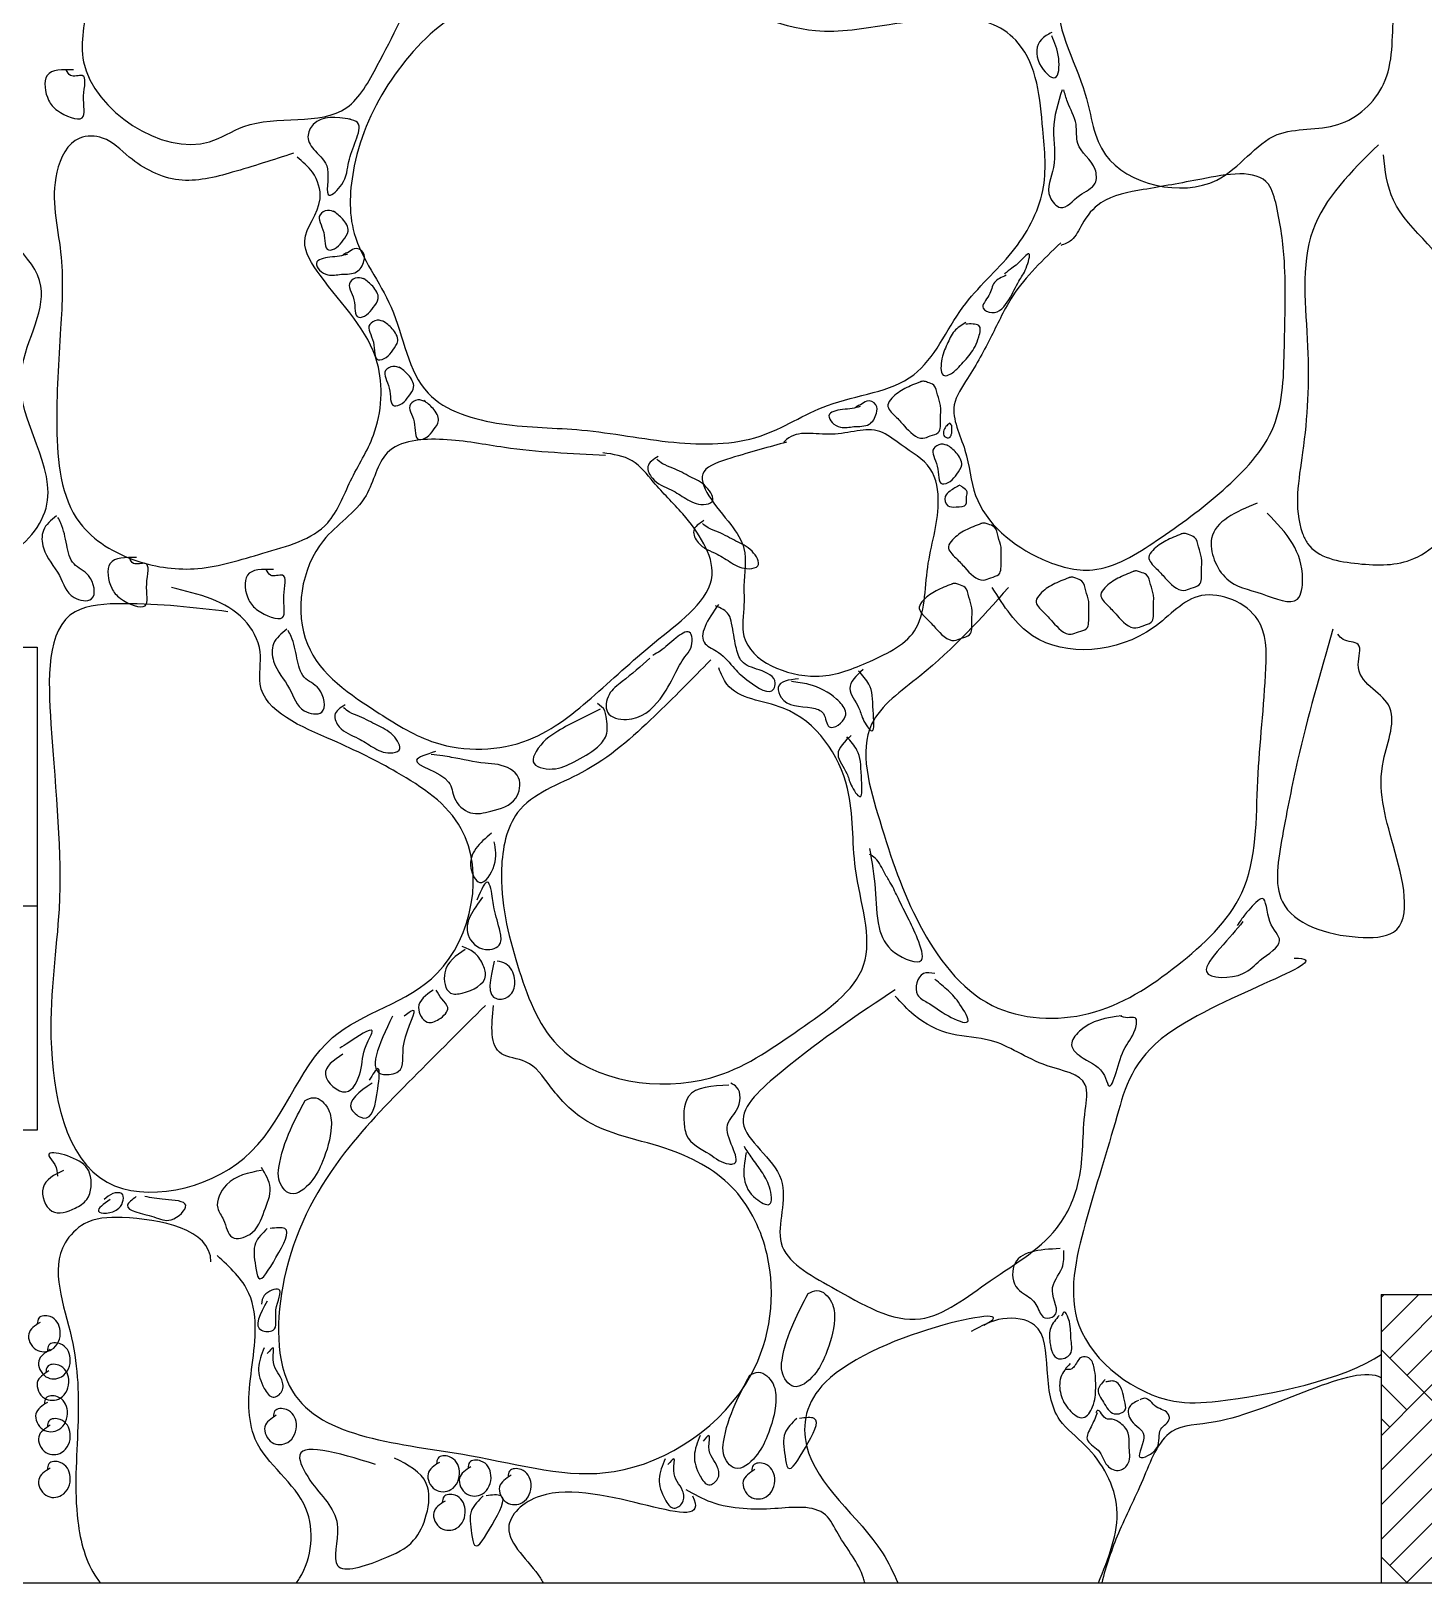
# Model space of a CAD drawing. Extents: x 152 to 700, y -120 to 84.
# Drawn here: x 223.243 to 223.968, y 72.817 to 73.624 of the extents above; entities that cross this region are included whole.
import ezdxf

# ---------------------------------------------------------------- set-up
doc = ezdxf.new("R2010")
doc.units = 0
doc.header["$LTSCALE"] = 0.03
doc.layers.get('0').update_dxf_attribs({"linetype": 'CONTINUOUS'})
doc.layers.add('MUEBLES', color=8, linetype='CONTINUOUS')

msp = doc.modelspace()

# ---------------------------------------------------------------- hatches: boundary and pattern name
at = {"layer": 'MUEBLES', "ltscale": 0.03}
h = msp.add_hatch(dxfattribs=at)
h.set_pattern_fill('AR-PARQ1', color=256, scale=0.00025, angle=45, style=0)
h.set_pattern_definition([(135, (-37.95053, 125.66572), (-0.107763073, 7e-18), [0.0762, -0.0762]), (135, (-37.94155, 125.6747), (-0.107763073, 7e-18), [0.0762, -0.0762]), (135, (-37.93257, 125.68368), (-0.107763073, 7e-18), [0.0762, -0.0762]), (135, (-37.92359, 125.69266), (-0.107763073, 7e-18), [0.0762, -0.0762]), (135, (-37.91461, 125.70164), (-0.107763073, 7e-18), [0.0762, -0.0762]), (135, (-37.90563, 125.71062), (-0.107763073, 7e-18), [0.0762, -0.0762]), (135, (-37.89665, 125.7196), (-0.107763073, 7e-18), [0.0762, -0.0762]), (45, (-38.00441, 125.7196), (0.107763073, -7e-18), [0.0762, -0.0762]), (45, (-38.01339, 125.72858), (0.107763073, -7e-18), [0.0762, -0.0762]), (45, (-38.02237, 125.73756), (0.107763073, -7e-18), [0.0762, -0.0762]), (45, (-38.03135, 125.74654), (0.107763073, -7e-18), [0.0762, -0.0762]), (45, (-38.04033, 125.75552), (0.107763073, -7e-18), [0.0762, -0.0762]), (45, (-38.04931, 125.7645), (0.107763073, -7e-18), [0.0762, -0.0762]), (45, (-38.05829, 125.77348), (0.107763073, -7e-18), [0.0762, -0.0762])])
edge = h.paths.add_edge_path()
edge.add_line((225.69653, 72.8168), (225.69653, 73.2668))
edge.add_line((225.69653, 73.2668), (224.54528, 73.2668))
edge.add_line((224.54528, 73.2668), (224.54528, 73.1168))
edge.add_line((224.54528, 73.1168), (224.4632, 73.1168))
edge.add_spline(control_points=[(224.4632, 73.1168), (224.46531, 73.11367), (224.46999, 73.10539), (224.4558, 73.11166), (224.45081, 73.1152), (224.44846, 73.1168)], knot_values=[0.027543, 0.027543, 0.027543, 0.027543, 0.036516, 0.046967, 0.05629, 0.05629, 0.05629, 0.05629], degree=3, periodic=0)
edge.add_line((224.44846, 73.1168), (224.24528, 73.1168))
edge.add_line((224.24528, 73.1168), (224.24528, 72.9668))
edge.add_line((224.24528, 72.9668), (223.94528, 72.9668))
edge.add_line((223.94528, 72.9668), (223.94528, 72.8168))
edge.add_line((223.94528, 72.8168), (225.69653, 72.8168))

# ---------------------------------------------------------------- linework, layer by layer
at = {"ltscale": 0.03}
for p, q in [((223.03852, 73.16885), (223.24632, 73.16885)), ((223.94528, 72.9668), (224.24528, 72.9668)), ((223.94528, 72.9668), (223.94528, 72.8168)), ((219.58904, 72.8168), (233.02815, 72.8168))]:
    msp.add_line(p, q, dxfattribs=at)
msp.add_lwpolyline([(223.03852, 73.30342), (223.24632, 73.30342), (223.24632, 73.0522), (223.03852, 73.0522)], close=True)
at = {"layer": 'MUEBLES', "ltscale": 0.03}
for points, start_tangent in [([(223.33397, 73.76235), (223.30025, 73.76235), (223.28041, 73.73858), (223.27446, 73.71084), (223.27248, 73.68113), (223.27248, 73.63952), (223.2705, 73.60782), (223.33596, 73.56622), (223.35381, 73.57415), (223.40737, 73.58405), (223.42324, 73.60584), (223.44506, 73.65141), (223.44903, 73.66726), (223.44308, 73.68509), (223.43117, 73.71679), (223.41332, 73.73263), (223.38952, 73.74254), (223.35579, 73.75443), (223.33992, 73.75641), (223.33596, 73.75839), (223.32405, 73.76235)], (0.948808, 0.315855)), ([(223.84398, 73.75893), (223.81245, 73.70381), (223.79142, 73.66707), (223.77828, 73.64345), (223.79142, 73.59095), (223.80193, 73.55946), (223.85975, 73.54633), (223.89129, 73.56996), (223.92282, 73.5752), (223.94648, 73.5962), (223.95173, 73.63295), (223.95436, 73.68019), (223.94385, 73.70644), (223.91757, 73.72744), (223.89654, 73.74056), (223.88077, 73.75106), (223.87026, 73.75368), (223.85712, 73.75893), (223.84661, 73.75368)], (0.44768, 0.894194)), ([(223.49119, 73.64625), (223.46562, 73.63348), (223.43045, 73.59836), (223.41127, 73.55366), (223.41127, 73.51853), (223.43045, 73.48022), (223.44963, 73.43552), (223.488, 73.41955), (223.52956, 73.41636), (223.57752, 73.40997), (223.62228, 73.41316), (223.65744, 73.42913), (223.7022, 73.44509), (223.72778, 73.48022), (223.75336, 73.50895), (223.76934, 73.54088), (223.76934, 73.57281), (223.75656, 73.61752), (223.74377, 73.6271), (223.72139, 73.63029), (223.68942, 73.6271), (223.65105, 73.6239), (223.5935, 73.63668), (223.58391, 73.63668), (223.55833, 73.63987), (223.53595, 73.64306), (223.51677, 73.64306), (223.50078, 73.64306), (223.488, 73.64306)], (0, 1)), ([(223.26524, 73.60371), (223.25159, 73.60068), (223.25235, 73.58781), (223.2569, 73.5825), (223.26979, 73.57872), (223.27055, 73.59008), (223.26979, 73.60068), (223.26372, 73.60068), (223.26145, 73.60371)], (0.992302, 0.123845)), ([(223.77939, 73.59334), (223.77488, 73.57261), (223.77488, 73.55279), (223.77308, 73.53747), (223.77849, 73.53207), (223.78842, 73.53837), (223.79654, 73.54468), (223.79654, 73.55189), (223.78751, 73.5654), (223.78661, 73.57532), (223.7821, 73.58703), (223.7803, 73.59334)], (0.832484, 0.554049)), ([(223.40935, 73.57804), (223.38998, 73.57528), (223.38721, 73.56883), (223.3909, 73.56146), (223.39736, 73.55225), (223.39828, 73.53844), (223.40474, 73.54396), (223.40843, 73.55594), (223.41212, 73.56699), (223.41304, 73.5762), (223.40843, 73.57804)], (1, 0)), ([(223.3796, 73.56028), (223.34786, 73.55037), (223.32009, 73.54641), (223.2943, 73.5583), (223.28041, 73.5682), (223.26851, 73.5682), (223.25661, 73.55037), (223.25859, 73.50877), (223.25859, 73.46915), (223.25661, 73.41764), (223.26851, 73.36811), (223.29827, 73.3483), (223.33001, 73.34434), (223.36373, 73.35226), (223.39745, 73.36811), (223.40935, 73.3899), (223.42125, 73.41368), (223.42324, 73.45132), (223.39348, 73.49688), (223.38555, 73.51471), (223.39348, 73.5365), (223.38952, 73.55037), (223.38158, 73.5583)], (0, 1)), ([(223.20892, 73.56471), (223.17476, 73.52009), (223.17213, 73.45972), (223.1695, 73.4046), (223.1695, 73.3626), (223.17213, 73.35735), (223.19841, 73.34686), (223.22732, 73.34948), (223.25097, 73.37573), (223.23783, 73.44397), (223.24834, 73.49121), (223.21681, 73.53583), (223.21155, 73.55946)], (-0.707646, -0.706567)), ([(223.94385, 73.56471), (223.90968, 73.52009), (223.90706, 73.45972), (223.90443, 73.4046), (223.90443, 73.3626), (223.90706, 73.35735), (223.93334, 73.34686), (223.96225, 73.34948), (223.9859, 73.37573), (223.97276, 73.44397), (223.98327, 73.49121), (223.95173, 73.53583), (223.94648, 73.55946)], (-0.707646, -0.706567)), ([(223.77867, 73.5137), (223.75375, 73.48606), (223.74268, 73.46532), (223.73022, 73.4432), (223.7233, 73.42937), (223.72883, 73.40587), (223.73437, 73.38237), (223.76898, 73.34919), (223.79528, 73.34366), (223.8285, 73.35887), (223.86311, 73.38514), (223.88941, 73.41832), (223.89494, 73.45979), (223.89494, 73.50403), (223.89079, 73.53306), (223.88664, 73.54412), (223.85203, 73.54688), (223.82158, 73.54135), (223.79943, 73.53444), (223.78974, 73.52338), (223.7842, 73.51509), (223.77867, 73.51232)], (0.89465, 0.446768)), ([(223.40774, 73.50776), (223.40363, 73.50681), (223.39856, 73.50618), (223.3916, 73.50301), (223.39318, 73.49954), (223.39761, 73.49701), (223.40458, 73.49732), (223.41249, 73.49859), (223.41629, 73.50428), (223.41597, 73.5087), (223.41122, 73.5106), (223.40806, 73.5087), (223.40584, 73.50776), (223.40521, 73.50712)], (0.96483, 0.262875)), ([(223.75021, 73.4968), (223.74424, 73.49307), (223.74126, 73.48636), (223.73827, 73.47966), (223.74275, 73.47742), (223.7517, 73.48413), (223.75693, 73.49382), (223.76066, 73.50052), (223.76215, 73.50797), (223.75618, 73.50276), (223.7532, 73.50052), (223.74947, 73.49754)], (0.980645, 0.195794)), ([(223.70583, 73.44144), (223.6976, 73.43792), (223.69084, 73.43293), (223.68879, 73.42941), (223.69261, 73.42354), (223.69731, 73.41855), (223.707, 73.41209), (223.71083, 73.41326), (223.71494, 73.41502), (223.71611, 73.42207), (223.71611, 73.42911), (223.71465, 73.43469), (223.71259, 73.43968), (223.70936, 73.44114), (223.7073, 73.44173), (223.70554, 73.44144)], (0.980643, 0.195805)), ([(223.67428, 73.42854), (223.67016, 73.42759), (223.6651, 73.42696), (223.65813, 73.4238), (223.65971, 73.42032), (223.66415, 73.41779), (223.67111, 73.41811), (223.67902, 73.41937), (223.68282, 73.42507), (223.68251, 73.42949), (223.67776, 73.43139), (223.67459, 73.42949), (223.67238, 73.42854), (223.67174, 73.42791)], (0.96483, 0.262875)), ([(223.63609, 73.41002), (223.60702, 73.40173), (223.59318, 73.39481), (223.60702, 73.36716), (223.61394, 73.35472), (223.61394, 73.33537), (223.61394, 73.32569), (223.61394, 73.3091), (223.65132, 73.28836), (223.67762, 73.29528), (223.70253, 73.31187), (223.70946, 73.34504), (223.71499, 73.37822), (223.71084, 73.3962), (223.69561, 73.40864), (223.68454, 73.41555), (223.65962, 73.41417), (223.63609, 73.4114), (223.63471, 73.41002)], (1, 0)), ([(223.72081, 73.41969), (223.71891, 73.41811), (223.71828, 73.41305), (223.72081, 73.41242), (223.72176, 73.414), (223.72208, 73.41716), (223.72176, 73.41906), (223.72081, 73.42001)], (0.196229, -0.980558)), ([(223.54196, 73.40311), (223.48936, 73.40726), (223.45753, 73.4114), (223.42846, 73.40449), (223.41738, 73.38237), (223.39523, 73.35887), (223.38693, 73.30495), (223.4243, 73.26901), (223.45337, 73.2538), (223.50182, 73.25519), (223.53643, 73.27869), (223.56965, 73.30772), (223.59733, 73.3409), (223.58211, 73.37269), (223.56688, 73.38928), (223.55581, 73.40034), (223.54058, 73.40449)], (1, 0)), ([(223.56932, 73.40263), (223.56401, 73.39733), (223.56629, 73.39127), (223.57615, 73.38521), (223.58373, 73.38066), (223.59284, 73.37763), (223.59739, 73.37915), (223.59435, 73.38672), (223.58601, 73.39203), (223.57691, 73.39657), (223.5716, 73.39884), (223.56856, 73.40112)], (0.600537, 0.799597)), ([(223.72619, 73.38776), (223.72113, 73.3846), (223.71859, 73.38175), (223.71986, 73.37701), (223.72429, 73.37638), (223.72936, 73.37764), (223.72967, 73.38175), (223.72999, 73.38428), (223.72777, 73.38649), (223.72651, 73.38744)], (0.707455, 0.706759)), ([(223.59309, 73.36923), (223.58778, 73.36392), (223.59006, 73.35786), (223.59992, 73.3518), (223.6075, 73.34726), (223.6166, 73.34423), (223.62115, 73.34574), (223.61812, 73.35332), (223.60978, 73.35862), (223.60067, 73.36317), (223.59537, 73.36544), (223.59233, 73.36771)], (0.600537, 0.799597)), ([(223.73731, 73.36771), (223.72908, 73.36419), (223.72233, 73.3592), (223.72027, 73.35568), (223.72409, 73.34981), (223.72879, 73.34482), (223.73849, 73.33836), (223.74231, 73.33954), (223.74642, 73.3413), (223.7476, 73.34834), (223.7476, 73.35539), (223.74613, 73.36096), (223.74407, 73.36595), (223.74084, 73.36742), (223.73878, 73.368), (223.73702, 73.36771)], (0.980643, 0.195805)), ([(223.84153, 73.36229), (223.8333, 73.35877), (223.82654, 73.35378), (223.82449, 73.35026), (223.82831, 73.34439), (223.83301, 73.3394), (223.84271, 73.33294), (223.84653, 73.33412), (223.85064, 73.33588), (223.85182, 73.34292), (223.85182, 73.34996), (223.85035, 73.35554), (223.84829, 73.36053), (223.84506, 73.362), (223.843, 73.36258), (223.84124, 73.36229)], (0.980643, 0.195805)), ([(223.29802, 73.35001), (223.28437, 73.34698), (223.28513, 73.3341), (223.28968, 73.3288), (223.30257, 73.32501), (223.30333, 73.33637), (223.30257, 73.34698), (223.2965, 73.34698), (223.29423, 73.35001)], (0.992302, 0.123845)), ([(223.36932, 73.34385), (223.35567, 73.34082), (223.35643, 73.32795), (223.36098, 73.32264), (223.37387, 73.31886), (223.37463, 73.33022), (223.37387, 73.34082), (223.3678, 73.34082), (223.36553, 73.34385)], (0.992302, 0.123845)), ([(223.72211, 73.33627), (223.71389, 73.33275), (223.70713, 73.32776), (223.70507, 73.32424), (223.70889, 73.31837), (223.71359, 73.31338), (223.72329, 73.30692), (223.72711, 73.3081), (223.73122, 73.30986), (223.7324, 73.3169), (223.7324, 73.32394), (223.73093, 73.32952), (223.72887, 73.33451), (223.72564, 73.33598), (223.72358, 73.33656), (223.72182, 73.33627)], (0.980643, 0.195805)), ([(223.78291, 73.33952), (223.77468, 73.336), (223.76792, 73.33101), (223.76586, 73.32749), (223.76968, 73.32162), (223.77439, 73.31663), (223.78408, 73.31017), (223.7879, 73.31135), (223.79202, 73.31311), (223.79319, 73.32015), (223.79319, 73.3272), (223.79172, 73.33277), (223.78967, 73.33776), (223.78643, 73.33923), (223.78438, 73.33982), (223.78261, 73.33952)], (0.980643, 0.195805)), ([(223.81656, 73.34277), (223.80833, 73.33925), (223.80158, 73.33426), (223.79952, 73.33074), (223.80334, 73.32487), (223.80804, 73.31988), (223.81774, 73.31343), (223.82156, 73.3146), (223.82567, 73.31636), (223.82685, 73.3234), (223.82685, 73.33045), (223.82538, 73.33602), (223.82332, 73.34101), (223.82009, 73.34248), (223.81803, 73.34307), (223.81627, 73.34277)], (0.980643, 0.195805)), ([(223.3456, 73.32186), (223.29121, 73.32604), (223.2661, 73.32186), (223.25355, 73.26336), (223.25773, 73.16725), (223.25355, 73.1004), (223.28284, 73.02518), (223.35397, 73.03772), (223.39999, 73.1004), (223.45438, 73.13383), (223.46693, 73.20904), (223.43346, 73.23829), (223.39999, 73.255), (223.36233, 73.28425), (223.36233, 73.30097), (223.35397, 73.31768), (223.31631, 73.3344)], (0.986426, -0.164209)), ([(223.75144, 73.3344), (223.70542, 73.28843), (223.68031, 73.26336), (223.6845, 73.21322), (223.70542, 73.1589), (223.74307, 73.11711), (223.79328, 73.11293), (223.8393, 73.138), (223.87277, 73.17561), (223.88114, 73.23411), (223.88533, 73.29261), (223.88114, 73.31768), (223.85185, 73.33022), (223.82675, 73.3135), (223.76399, 73.30933), (223.74307, 73.3344)], (0.894674, 0.446719)), ([(223.60065, 73.32567), (223.59382, 73.30522), (223.60065, 73.30068), (223.60899, 73.29234), (223.61658, 73.28553), (223.62947, 73.28174), (223.63023, 73.28477), (223.62189, 73.29159), (223.61278, 73.29613), (223.60975, 73.30371), (223.60748, 73.31583), (223.60596, 73.32037), (223.59913, 73.32491)], (0.894705, 0.446658)), ([(223.565, 73.29765), (223.55059, 73.28553), (223.54377, 73.27871), (223.54301, 73.26962), (223.55287, 73.26583), (223.57031, 73.27644), (223.5779, 73.28931), (223.5832, 73.2984), (223.58624, 73.30295), (223.58548, 73.31128), (223.57865, 73.30825), (223.57031, 73.30143), (223.56652, 73.29916)], (0.707635, -0.706579)), ([(223.59663, 73.29679), (223.56735, 73.26754), (223.52969, 73.23829), (223.49622, 73.2174), (223.48785, 73.18815), (223.49622, 73.138), (223.51714, 73.09622), (223.59663, 73.0795), (223.64266, 73.10458), (223.67613, 73.138), (223.67194, 73.18815), (223.66776, 73.22993), (223.63429, 73.27172), (223.605, 73.28425), (223.60082, 73.29261)], (-0.447682, 0.894193)), ([(223.67583, 73.29178), (223.669, 73.28194), (223.67356, 73.27209), (223.67583, 73.26603), (223.68038, 73.25997), (223.68114, 73.27057), (223.67887, 73.28421), (223.67356, 73.29103)], (1, 0)), ([(223.64237, 73.28704), (223.63175, 73.2825), (223.63326, 73.27719), (223.64919, 73.27189), (223.65526, 73.26886), (223.65829, 73.26204), (223.66664, 73.26735), (223.66436, 73.27416), (223.66208, 73.27644), (223.64767, 73.28401), (223.63857, 73.28553)], (0.707584, 0.706629)), ([(223.40648, 73.27341), (223.40117, 73.2681), (223.40345, 73.26204), (223.41331, 73.25598), (223.42089, 73.25144), (223.43, 73.24841), (223.43455, 73.24992), (223.43151, 73.2575), (223.42317, 73.2628), (223.41407, 73.26735), (223.40876, 73.26962), (223.40572, 73.27189)], (0.600537, 0.799597)), ([(223.66967, 73.2575), (223.66284, 73.24765), (223.66739, 73.2378), (223.66967, 73.23174), (223.67422, 73.22568), (223.67498, 73.23629), (223.6727, 73.24992), (223.66739, 73.25674)], (1, 0)), ([(223.45351, 73.24917), (223.44365, 73.24462), (223.46033, 73.23326), (223.46337, 73.22493), (223.47171, 73.21735), (223.48233, 73.21811), (223.49522, 73.22493), (223.49674, 73.23553), (223.48612, 73.24235), (223.4793, 73.24311), (223.46185, 73.24614), (223.4573, 73.24689), (223.45123, 73.24765)], (0.894653, 0.446762)), ([(223.48257, 73.20671), (223.47197, 73.18857), (223.47651, 73.18101), (223.48408, 73.19008), (223.48408, 73.20218)], (0, 1)), ([(223.6792, 73.19868), (223.6822, 73.17769), (223.6842, 73.15769), (223.69221, 73.14469), (223.70623, 73.14069), (223.70423, 73.15169), (223.69922, 73.16269), (223.69422, 73.17269), (223.69021, 73.18069), (223.68721, 73.18569), (223.6822, 73.19368), (223.6792, 73.19568)], (0, 1)), ([(223.47803, 73.17345), (223.47046, 73.1538), (223.47954, 73.14624), (223.48711, 73.14927), (223.48711, 73.15531), (223.48408, 73.16741), (223.48257, 73.17648), (223.48105, 73.18101), (223.475, 73.17194)], (1, 0)), ([(223.87343, 73.16069), (223.86142, 73.14669), (223.85441, 73.13469), (223.87343, 73.13369), (223.88244, 73.14069), (223.89245, 73.15069), (223.88745, 73.16069), (223.88344, 73.17269), (223.87643, 73.16669), (223.87243, 73.16169), (223.87043, 73.15869)], (0.781302, 0.624153)), ([(223.46894, 73.14624), (223.45835, 73.13415), (223.46137, 73.12356), (223.46743, 73.12356), (223.47954, 73.13264), (223.47803, 73.13868), (223.47348, 73.14473), (223.46743, 73.14775)], (0.707505, -0.706709)), ([(223.71324, 73.13369), (223.70723, 73.13369), (223.70423, 73.12269), (223.70923, 73.11869), (223.72025, 73.11169), (223.73026, 73.10869), (223.72626, 73.11769), (223.72025, 73.12469), (223.71324, 73.13069)], (0.894627, 0.446814)), ([(223.45229, 73.12508), (223.44472, 73.11601), (223.44927, 73.10845), (223.45532, 73.10996), (223.45986, 73.11601), (223.45683, 73.12054), (223.45381, 73.12508)], (0.894665, 0.446738)), ([(223.47948, 73.11711), (223.44183, 73.0795), (223.40417, 73.03772), (223.37489, 72.97504), (223.37907, 72.91654), (223.47112, 72.88311), (223.54643, 72.87476), (223.61755, 72.9249), (223.62592, 72.98758), (223.60919, 73.02101), (223.57571, 73.0419), (223.52969, 73.05861), (223.51296, 73.07533), (223.5004, 73.08786), (223.48785, 73.09204), (223.48367, 73.11711)], (-1, 0)), ([(223.4311, 73.11147), (223.42656, 73.08123), (223.43413, 73.08275), (223.43715, 73.09786), (223.4417, 73.11449), (223.43715, 73.11147)], (1, 0)), ([(223.81036, 73.11169), (223.78833, 73.10369), (223.78432, 73.09669), (223.79033, 73.08969), (223.80135, 73.08069), (223.80335, 73.07569), (223.81136, 73.09369), (223.81736, 73.10469), (223.81736, 73.11069), (223.81336, 73.11069), (223.80935, 73.11169)], (0.980646, 0.19579)), ([(223.4205, 73.0767), (223.40991, 73.06309), (223.41596, 73.05856), (223.42353, 73.07368), (223.42353, 73.08426), (223.41899, 73.07821)], (0.894659, -0.446749)), ([(223.60611, 73.07569), (223.58509, 73.0697), (223.58308, 73.0537), (223.58408, 73.0497), (223.5961, 73.0397), (223.60611, 73.0347), (223.60811, 73.0347), (223.60511, 73.0537), (223.61012, 73.0627), (223.61012, 73.0747), (223.60711, 73.07669)], (-1, 0)), ([(223.26005, 73.03134), (223.24945, 73.02227), (223.25399, 73.01018), (223.2661, 73.01169), (223.27216, 73.01623), (223.27367, 73.02983), (223.27064, 73.03437), (223.25248, 73.0389), (223.25551, 73.03437), (223.25702, 73.02832)], (0.707637, 0.706576)), ([(223.61512, 73.0407), (223.61412, 73.0267), (223.62013, 73.0167), (223.62714, 73.0137), (223.62714, 73.0227), (223.62313, 73.0307), (223.61813, 73.0377), (223.61412, 73.0437)], (-0.555207, -0.831712)), ([(223.28427, 73.01623), (223.27821, 73.01018), (223.28881, 73.01169), (223.29032, 73.01925), (223.28578, 73.01925), (223.28124, 73.01623)], (1, 0)), ([(223.29789, 73.01774), (223.29335, 73.0132), (223.30697, 73.00716), (223.31606, 73.00564), (223.32362, 73.0132), (223.31303, 73.01623), (223.30243, 73.01774)], (-0.707433, -0.70678)), ([(223.36601, 73.00111), (223.35995, 72.99355), (223.35995, 72.98146), (223.36147, 72.97541), (223.37055, 72.98599), (223.37509, 73.00111), (223.36752, 73.00111)], (0.948794, -0.315894)), ([(223.36601, 72.96331), (223.36298, 72.9482), (223.36904, 72.9482), (223.37055, 72.95878), (223.37206, 72.96936), (223.3645, 72.96634), (223.36298, 72.9618)], (0.707566, 0.706648)), ([(223.7779, 72.95594), (223.77346, 72.9495), (223.77306, 72.94185), (223.77749, 72.93339), (223.78354, 72.93581), (223.78394, 72.94386), (223.78314, 72.95272), (223.78031, 72.95755), (223.7791, 72.95554)], (0, -1)), ([(223.24795, 72.9523), (223.242, 72.94636), (223.24572, 72.93818), (223.2539, 72.93818), (223.25837, 72.94785), (223.25316, 72.95528), (223.2472, 72.95453), (223.24646, 72.95156)], (0.970224, 0.242208)), ([(223.25316, 72.93818), (223.2472, 72.93224), (223.25093, 72.92406), (223.25911, 72.92406), (223.26358, 72.93372), (223.25837, 72.94116), (223.25241, 72.94041), (223.25167, 72.93744)], (0.970224, 0.242208)), ([(223.3645, 72.93913), (223.36147, 72.92854), (223.3645, 72.91796), (223.36904, 72.91342), (223.37358, 72.91645), (223.37358, 72.9225), (223.36904, 72.93308), (223.36904, 72.93913), (223.36601, 72.9361)], (0.707637, 0.706576)), ([(223.78354, 72.93098), (223.7787, 72.92373), (223.7787, 72.91487), (223.78314, 72.90682), (223.79039, 72.90279), (223.79523, 72.90843), (223.79684, 72.91809), (223.79604, 72.92856), (223.79322, 72.93379), (223.78959, 72.9342), (223.78596, 72.92977), (223.78435, 72.92816), (223.78112, 72.92775)], (0.610156, 0.792282)), ([(223.25241, 72.92704), (223.24646, 72.92109), (223.25018, 72.91291), (223.25837, 72.91291), (223.26283, 72.92258), (223.25762, 72.93001), (223.25167, 72.92927), (223.25093, 72.92629)], (0.970224, 0.242208)), ([(223.25167, 72.91068), (223.24572, 72.90474), (223.24944, 72.89656), (223.25762, 72.89656), (223.26209, 72.90623), (223.25688, 72.91366), (223.25093, 72.91291), (223.25018, 72.90994)], (0.970224, 0.242208)), ([(223.81902, 72.91165), (223.81418, 72.90802), (223.81539, 72.90118), (223.82184, 72.89353), (223.81983, 72.88225), (223.8287, 72.88709), (223.83071, 72.89675), (223.83515, 72.90239), (223.83474, 72.9044), (223.82829, 72.90843), (223.82224, 72.91286), (223.81983, 72.91205)], (0.447452, 0.894308)), ([(223.25316, 72.89879), (223.2472, 72.89285), (223.25093, 72.88467), (223.25911, 72.88467), (223.26358, 72.89433), (223.25837, 72.90177), (223.25241, 72.90102), (223.25167, 72.89805)], (0.970224, 0.242208)), ([(223.37074, 72.904), (223.36478, 72.89805), (223.36851, 72.88988), (223.37669, 72.88988), (223.38116, 72.89954), (223.37595, 72.90697), (223.36999, 72.90623), (223.36925, 72.90325)], (0.970224, 0.242208)), ([(223.64136, 72.90235), (223.6353, 72.8948), (223.6353, 72.8827), (223.63682, 72.87665), (223.6459, 72.88724), (223.65044, 72.90235), (223.64287, 72.90235)], (0.948794, -0.315894)), ([(223.79765, 72.9052), (223.79443, 72.89796), (223.79241, 72.89151), (223.79805, 72.88588), (223.80289, 72.87782), (223.80934, 72.87541), (223.81378, 72.87903), (223.81418, 72.88829), (223.81378, 72.89474), (223.81176, 72.89796), (223.80894, 72.90037), (223.8041, 72.90198), (223.80289, 72.90198), (223.79765, 72.90641), (223.79684, 72.9052)], (1, 0)), ([(223.59116, 72.89355), (223.58814, 72.88296), (223.59116, 72.87238), (223.5957, 72.86785), (223.60024, 72.87087), (223.60024, 72.87692), (223.5957, 72.8875), (223.5957, 72.89355), (223.59268, 72.89052)], (0.707637, 0.706576)), ([(223.4224, 72.87847), (223.38286, 72.88176), (223.38945, 72.8686), (223.40263, 72.84557), (223.40263, 72.82582), (223.42569, 72.82911), (223.44216, 72.83899), (223.44875, 72.85215), (223.44875, 72.8686), (223.43228, 72.88176)], (0, 1)), ([(223.25316, 72.8765), (223.2472, 72.87055), (223.25093, 72.86238), (223.25911, 72.86238), (223.26358, 72.87204), (223.25837, 72.87947), (223.25241, 72.87873), (223.25167, 72.87575)], (0.970224, 0.242208)), ([(223.45557, 72.87947), (223.44962, 72.87352), (223.45334, 72.86535), (223.46153, 72.86535), (223.46599, 72.87501), (223.46078, 72.88244), (223.45483, 72.8817), (223.45409, 72.87873)], (0.970224, 0.242208)), ([(223.47195, 72.87724), (223.46599, 72.87129), (223.46971, 72.86312), (223.4779, 72.86312), (223.48236, 72.87278), (223.47716, 72.88021), (223.4712, 72.87947), (223.47046, 72.8765)], (0.970224, 0.242208)), ([(223.49278, 72.87278), (223.48683, 72.86683), (223.49055, 72.85866), (223.49874, 72.85866), (223.5032, 72.86832), (223.49799, 72.87575), (223.49204, 72.87501), (223.49129, 72.87204)], (0.970224, 0.242208)), ([(223.57291, 72.88139), (223.56988, 72.87081), (223.57291, 72.86023), (223.57745, 72.85569), (223.58199, 72.85872), (223.58199, 72.86476), (223.57745, 72.87534), (223.57745, 72.88139), (223.57442, 72.87837)], (0.707637, 0.706576)), ([(223.61951, 72.87572), (223.61355, 72.86977), (223.61728, 72.8616), (223.62546, 72.8616), (223.62993, 72.87126), (223.62472, 72.87869), (223.61876, 72.87795), (223.61802, 72.87498)], (0.970224, 0.242208)), ([(223.45855, 72.8594), (223.4526, 72.85346), (223.45632, 72.84528), (223.4645, 72.84528), (223.46897, 72.85494), (223.46376, 72.86238), (223.45781, 72.86163), (223.45706, 72.85866)], (0.970224, 0.242208)), ([(223.47838, 72.86213), (223.47232, 72.85457), (223.47232, 72.84247), (223.47384, 72.83643), (223.48292, 72.84701), (223.48746, 72.86213), (223.47989, 72.86213)], (0.948794, -0.315894))]:
    msp.add_spline(points, degree=3, dxfattribs=dict(at, start_tangent=start_tangent))
for points in [[(223.77398, 73.62307), (223.76857, 73.61947), (223.76767, 73.60685), (223.77579, 73.59964), (223.77759, 73.60956), (223.77398, 73.62127)], [(223.40139, 73.52958), (223.39728, 73.53052), (223.39348, 73.52831), (223.39538, 73.51914), (223.39791, 73.50997), (223.40202, 73.51124), (223.40551, 73.51503), (223.40804, 73.51977), (223.40519, 73.5261), (223.40044, 73.53021)], [(223.41707, 73.49457), (223.41295, 73.49552), (223.40915, 73.49331), (223.41105, 73.48414), (223.41359, 73.47497), (223.4177, 73.47624), (223.42118, 73.48003), (223.42372, 73.48477), (223.42087, 73.4911), (223.41612, 73.49521)], [(223.42721, 73.47247), (223.4231, 73.47342), (223.4193, 73.4712), (223.4212, 73.46204), (223.42373, 73.45287), (223.42785, 73.45413), (223.43133, 73.45793), (223.43386, 73.46267), (223.43101, 73.46899), (223.42626, 73.4731)], [(223.72932, 73.47221), (223.72335, 73.46774), (223.71962, 73.46103), (223.71664, 73.45209), (223.71813, 73.44464), (223.72111, 73.44538), (223.72559, 73.44911), (223.73156, 73.45581), (223.73604, 73.46476), (223.73604, 73.47072), (223.73305, 73.47146), (223.72932, 73.47146)], [(223.43551, 73.44852), (223.4314, 73.44947), (223.4276, 73.44726), (223.4295, 73.43809), (223.43203, 73.42892), (223.43615, 73.43018), (223.43963, 73.43398), (223.44216, 73.43872), (223.43931, 73.44504), (223.43457, 73.44915)], [(223.44843, 73.43102), (223.44431, 73.43197), (223.44051, 73.42976), (223.44241, 73.42059), (223.44494, 73.41142), (223.44906, 73.41268), (223.45254, 73.41648), (223.45507, 73.42122), (223.45223, 73.42754), (223.44748, 73.43165)], [(223.72049, 73.40799), (223.71638, 73.40894), (223.71258, 73.40673), (223.71448, 73.39756), (223.71701, 73.38839), (223.72113, 73.38966), (223.72461, 73.39345), (223.72714, 73.39819), (223.72429, 73.40452), (223.71954, 73.40863)], [(223.88077, 73.37835), (223.85712, 73.35998), (223.86501, 73.33898), (223.8834, 73.33111), (223.9018, 73.32848), (223.90443, 73.33898), (223.89917, 73.35735), (223.88603, 73.3731)], [(223.25644, 73.37169), (223.24961, 73.36412), (223.24961, 73.35503), (223.25795, 73.34064), (223.26554, 73.32927), (223.27464, 73.32852), (223.27312, 73.34064), (223.26554, 73.3467), (223.26174, 73.35654), (223.25871, 73.36791), (223.25719, 73.37094)], [(223.37615, 73.31279), (223.36932, 73.30522), (223.36932, 73.29613), (223.37766, 73.28174), (223.38525, 73.27038), (223.39435, 73.26962), (223.39283, 73.28174), (223.38525, 73.2878), (223.38145, 73.29765), (223.37842, 73.30901), (223.3769, 73.31204)], [(223.53921, 73.27113), (223.51722, 73.25977), (223.50584, 73.24917), (223.50432, 73.24386), (223.51418, 73.24008), (223.52556, 73.24386), (223.5377, 73.25144), (223.54225, 73.2575), (223.54225, 73.26735), (223.54149, 73.27038), (223.5377, 73.27416)], [(223.48408, 73.14019), (223.48559, 73.12054), (223.48862, 73.12054), (223.49316, 73.12356), (223.49468, 73.13112), (223.49014, 73.13868), (223.48559, 73.14019)], [(223.69256, 73.12525), (223.63325, 73.08248), (223.61349, 73.05615), (223.63325, 73.02654), (223.63325, 72.99364), (223.65961, 72.9706), (223.70574, 72.95415), (223.74198, 72.97389), (223.77822, 73.00351), (223.7881, 73.02654), (223.7914, 73.06273), (223.7914, 73.0759), (223.77163, 73.08577), (223.74198, 73.09893), (223.72221, 73.10222), (223.70244, 73.11209), (223.69256, 73.12196)], [(223.40537, 73.09182), (223.39628, 73.08123), (223.40688, 73.07216), (223.41445, 73.08275), (223.41748, 73.09635), (223.4205, 73.10391), (223.40839, 73.09786), (223.40385, 73.09484)], [(223.38569, 73.06763), (223.37812, 73.05251), (223.37206, 73.03286), (223.37206, 73.02681), (223.37812, 73.01925), (223.38871, 73.0253), (223.39477, 73.03588), (223.39931, 73.05402), (223.3978, 73.06309), (223.39023, 73.06914), (223.38569, 73.06763)], [(223.36298, 73.03134), (223.34482, 73.02379), (223.34028, 73.01169), (223.3433, 73.00564), (223.34784, 72.99657), (223.35693, 72.99809), (223.3645, 73.01018), (223.36752, 73.02227), (223.36298, 73.03286)], [(223.77832, 72.9907), (223.75429, 72.9817), (223.75629, 72.9697), (223.7603, 72.9667), (223.7663, 72.9607), (223.77031, 72.95471), (223.77531, 72.95571), (223.77431, 72.9687), (223.77932, 72.9807), (223.78032, 72.9897)], [(223.64734, 72.96735), (223.63978, 72.95224), (223.63372, 72.93258), (223.63372, 72.92654), (223.63978, 72.91898), (223.65037, 72.92502), (223.65643, 72.93561), (223.66097, 72.95375), (223.65945, 72.96282), (223.65189, 72.96887), (223.64734, 72.96735)], [(223.61692, 72.92481), (223.60935, 72.9097), (223.6033, 72.89004), (223.6033, 72.88399), (223.60935, 72.87644), (223.61995, 72.88248), (223.626, 72.89307), (223.63054, 72.91121), (223.62903, 72.92028), (223.62146, 72.92633), (223.61692, 72.92481)]]:
    msp.add_spline(points, degree=3, dxfattribs=at)
for points, end_tangent in [([(223.9202, 73.31274), (223.9018, 73.24449), (223.89392, 73.20512), (223.89392, 73.171), (223.93334, 73.15263), (223.95173, 73.15525), (223.95173, 73.19987), (223.94648, 73.24449), (223.94911, 73.27336), (223.93334, 73.29436), (223.93334, 73.30486), (223.92545, 73.30749), (223.92282, 73.31011)], (-0.034513, 0.999404)), ([(223.80168, 72.92252), (223.79805, 72.91688), (223.80088, 72.91084), (223.80652, 72.9048), (223.81217, 72.90682), (223.81176, 72.91165), (223.81055, 72.91688), (223.80652, 72.92171), (223.8041, 72.92171), (223.80209, 72.92131)], (-0.152121, -0.988362))]:
    msp.add_spline(points, degree=3, dxfattribs=dict(at, end_tangent=end_tangent))
for points, knots in [([(223.90012, 73.1417), (223.92573, 73.1417), (223.82115, 73.11046), (223.80807, 73.05806), (223.79134, 73.00622), (223.77686, 72.94491), (223.82543, 72.90906), (223.87336, 72.9115), (223.92684, 72.92268), (223.94528, 72.93567)], [0, 0, 0, 0, 0.076817, 0.1270609, 0.185373, 0.2381226, 0.3013793, 0.3244422, 0.3941202, 0.3941202, 0.3941202, 0.3941202]), ([(223.33674, 72.98376), (223.33674, 73.00095), (223.29974, 73.00801), (223.27202, 73.00649), (223.25057, 72.9847), (223.26758, 72.94435), (223.26834, 72.89741), (223.26459, 72.8551), (223.27178, 72.82665), (223.27863, 72.81759), (223.27928, 72.8168)], [0, 0, 0, 0, 0.0515568, 0.0715963, 0.085565, 0.135031, 0.1812145, 0.2305707, 0.2617911, 0.2648801, 0.2648801, 0.2648801, 0.2648801]), ([(223.38123, 72.8168), (223.38181, 72.81759), (223.38915, 72.82863), (223.39257, 72.86205), (223.36005, 72.8814), (223.35454, 72.916), (223.36138, 72.94056), (223.35819, 72.97029), (223.34657, 72.98102), (223.34003, 72.98705)], [0.3769363, 0.3769363, 0.3769363, 0.3769363, 0.3798349, 0.4161795, 0.4609542, 0.4777331, 0.5173554, 0.5373704, 0.563083, 0.563083, 0.563083, 0.563083]), ([(223.73868, 72.95086), (223.76478, 72.9639), (223.65077, 72.94131), (223.64013, 72.8751), (223.67961, 72.8475), (223.69164, 72.82217), (223.6939, 72.8168)], [0, 0, 0, 0, 0.0875273, 0.1218846, 0.1903831, 0.2082403, 0.2082403, 0.2082403, 0.2082403]), ([(223.79831, 72.8168), (223.80325, 72.82945), (223.81403, 72.8545), (223.79714, 72.8854), (223.77399, 72.9022), (223.77139, 72.92593), (223.77054, 72.95287), (223.74733, 72.95594), (223.73727, 72.95041), (223.73209, 72.94757)], [0.3733436, 0.3733436, 0.3733436, 0.3733436, 0.4131624, 0.4499597, 0.4685857, 0.4957212, 0.5196782, 0.5364769, 0.5542149, 0.5542149, 0.5542149, 0.5542149]), ([(223.94528, 72.92339), (223.93149, 72.93197), (223.87565, 72.89797), (223.83217, 72.89952), (223.8214, 72.86866), (223.80847, 72.84403), (223.80221, 72.82575), (223.79998, 72.8168)], [0.015706, 0.015706, 0.015706, 0.015706, 0.0915609, 0.1147852, 0.1441361, 0.1745432, 0.2020232, 0.2020232, 0.2020232, 0.2020232]), ([(223.58713, 72.86202), (223.59893, 72.83845), (223.52207, 72.88229), (223.48279, 72.84297), (223.5032, 72.8279), (223.50902, 72.81762), (223.50945, 72.8168)], [0, 0, 0, 0, 0.0790713, 0.1023532, 0.1334061, 0.1360836, 0.1360836, 0.1360836, 0.1360836]), ([(223.67671, 72.8168), (223.67653, 72.81762), (223.67423, 72.82668), (223.66482, 72.8373), (223.65506, 72.85829), (223.6326, 72.85511), (223.61355, 72.85497), (223.59728, 72.85762), (223.58812, 72.86286), (223.58383, 72.86531)], [0.4569574, 0.4569574, 0.4569574, 0.4569574, 0.4595845, 0.4861214, 0.4979896, 0.5245524, 0.5410258, 0.5578234, 0.5725541, 0.5725541, 0.5725541, 0.5725541])]:
    msp.add_open_spline(points, degree=3, knots=knots, dxfattribs=at)

doc.saveas('drawing.dxf')
